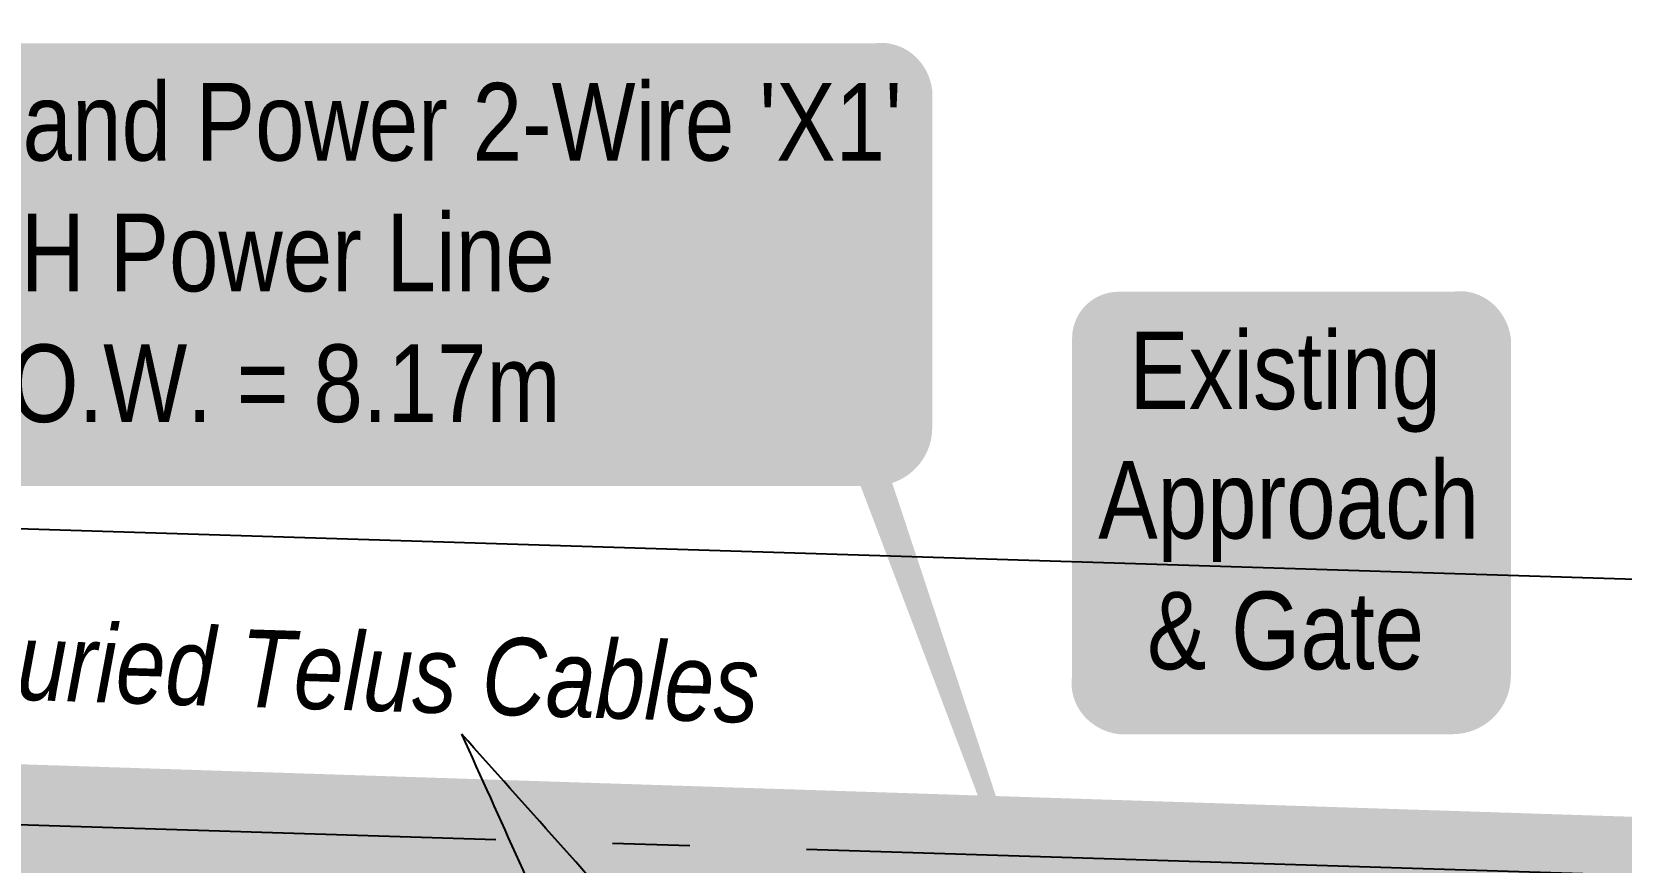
# Model space of a CAD drawing. Extents: x 340272 to 342734, y 6016388 to 6019353.
# Drawn here: x 342161.4 to 342366, y 6018390.8 to 6018497.8 of the extents above; entities that cross this region are included whole.
import ezdxf

# ---------------------------------------------------------------- set-up
doc = ezdxf.new("R2010")
doc.units = 0
doc.header["$LTSCALE"] = 5
doc.linetypes.add('foc-QUARTERLINE', pattern=[33, 25, -3, 2, -3])
for name, color, linetype in [('AS-POWER-T', 104, 'Continuous'), ('AS-ROADS', 254, 'Continuous'), ('AS-TELUS', 224, 'foc-TEL'), ('CG-NOTES', 7, 'Continuous'), ('L-SECQ', 8, 'foc-QUARTERLINE'), ('L-TITLEDB', 4, 'Continuous')]:
    doc.layers.add(name, color=color, linetype=linetype)
doc.styles.add('80', font='ARIALN.TTF', dxfattribs={"height": 10})
doc.styles.add('80CG', font='ARIALN.TTF', dxfattribs={"height": 10})
doc.styles.add('80L', font='ARIALN.TTF', dxfattribs={"height": 10})
doc.styles.add('foc-LtypeFont', font='ARIALN.TTF', dxfattribs={"height": 7.35})
doc.linetypes.add('foc-TEL', pattern='A,2,-1,["T",foc-LtypeFont,S=0.2,R=0,X=-0.425,Y=-0.75],-1.24,8', length=12.24)
doc.dimstyles.new('Compass 5 000', dxfattribs={"dimscale": 5, "dimtxt": 9, "dimasz": 2, "dimexe": 0.2, "dimexo": 0.0625, "dimgap": 0.5, "dimtad": 0, "dimtih": 1, "dimtoh": 1, "dimzin": 0, "dimdsep": 46, "dimtxsty": '80CG', "dimcen": 0.1, "dimse1": 1, "dimse2": 1, "dimclrd": 256, "dimclrt": 256, "dimaunit": 1, "dimadec": 4, "dimazin": 0, "dimtfac": 0.06, "dimtofl": 0, "dimtmove": 0, "dimatfit": 1, "dimfxl": 0.2, "dimtolj": 1, "dimtzin": 0, "dimlwd": -1, "dimarcsym": 0})

# ---------------------------------------------------------------- blocks, each defined once
blk = doc.blocks.new('*U488')
h = blk.add_hatch(color=255)
edge = h.paths.add_edge_path()
edge.add_line((-21.5, -28.5), (21.5, -28.5))
edge.add_arc((21.5, -22.5), 6, 270, 360)
edge.add_line((27.5, -22.5), (27.5, 21))
edge.add_arc((21.5, 21), 6, 0, 90)
edge.add_line((21.5, 27), (-21.5, 27))
edge.add_arc((-21.5, 21), 6, 90, 180)
edge.add_line((-27.5, 21), (-27.5, -22.5))
edge.add_arc((-21.5, -22.5), 6, 180, 270)
at = {"color": 1, "flags": 128}
blk.add_lwpolyline([(-21.5, -28.5, 3, 3, 0), (21.5, -28.5, 3, 3, 0.414214), (27.5, -22.5, 3, 3, 0), (27.5, 21, 3, 0, 0.414214), (21.5, 27, 0, 0, 0), (-21.5, 27, 0, 0, 0.414214), (-27.5, 21, 0, 0, 0), (-27.5, -22.5, 0, 3, 0.414214)], format="xyseb", close=True, dxfattribs=at)
at = {"color": 1, "style": '80'}
blk.add_attdef('ENTER_TEXT_001', (-26.85, -4.92), '', height=10, dxfattribs=at)
blk = doc.blocks.new('*U447')
h = blk.add_hatch(color=255)
edge = h.paths.add_edge_path()
edge.add_line((-81.5, -28.5), (81.5, -28.5))
edge.add_arc((81.5, -22.5), 6, 270, 360)
edge.add_line((87.5, -22.5), (87.5, 21))
edge.add_arc((81.5, 21), 6, 0, 90)
edge.add_line((81.5, 27), (-81.5, 27))
edge.add_arc((-81.5, 21), 6, 90, 180)
edge.add_line((-87.5, 21), (-87.5, -22.5))
edge.add_arc((-81.5, -22.5), 6, 180, 270)
at = {"color": 104, "flags": 128}
blk.add_lwpolyline([(-81.5, -28.5, 3, 3, 0), (81.5, -28.5, 3, 3, 0.414214), (87.5, -22.5, 3, 3, 0), (87.5, 21, 3, 0, 0.414214), (81.5, 27, 0, 0, 0), (-81.5, 27, 0, 0, 0.414214), (-87.5, 21, 0, 0, 0), (-87.5, -22.5, 0, 3, 0.414214)], format="xyseb", close=True, dxfattribs=at)
at = {"color": 104, "style": '80'}
blk.add_attdef('ENTER_TEXT_001', (-26.85, -4.92), '', height=10, dxfattribs=at)

msp = doc.modelspace()

# ---------------------------------------------------------------- linework, layer by layer
at = {"layer": 'AS-POWER-T', "flags": 128}
msp.add_lwpolyline([(342301.606, 6018350.697, 0, 3.999, 0), (342269.814, 6018440.367, 2, 2, 0)], format="xyseb", dxfattribs=at)
at = {"layer": 'AS-ROADS', "const_width": 19.996, "flags": 128}
msp.add_lwpolyline([(341572.758, 6018412.579), (342509.105, 6018382.058)], dxfattribs=at)
at = {"layer": 'L-SECQ', "flags": 128}
msp.add_lwpolyline([(342386.045, 6018388.558), (341572.803, 6018414.023)], dxfattribs=at)
at = {"layer": 'L-TITLEDB'}
msp.add_line((342387.324, 6018426.632), (341573.996, 6018452.1), dxfattribs=at)

# ---------------------------------------------------------------- block references
at = {"layer": 'AS-POWER-T'}
ref = msp.add_blockref('*U447', (342188.323, 6018469.291, 3470.164), dxfattribs=dict(at, xscale=0.99980714, yscale=0.99980714, zscale=0.99980714))
ref.add_attrib('ENTER_TEXT_001', "North Parkland Power 2-Wire 'X1'", (342102.92, 6018481.198, 3470.164), dxfattribs={"layer": '0', "color": 104, "height": 9.99807, "style": '80'})
ref.add_attrib('ENTER_TEXT_002', 'O/H Power Line', (342147.86, 6018464.357, 3470.164), dxfattribs={"layer": '0', "color": 104, "height": 9.99807, "style": '80'})
ref.add_attrib('ENTER_TEXT_003', 'H.O.W. = 8.17m', (342147.032, 6018447.516, 3470.164), dxfattribs={"layer": '0', "color": 104, "height": 9.99807, "style": '80'})
at = {"layer": 'CG-NOTES'}
ref = msp.add_blockref('*U488', (342322.806, 6018437.312), dxfattribs=dict(at, xscale=0.99980714, yscale=0.99980714, zscale=0.99980714))
ref.add_attrib('ENTER_TEXT_001', 'Existing', (342302.694, 6018449.181), dxfattribs={"layer": '0', "color": 1, "height": 9.9981, "style": '80'})
ref.add_attrib('ENTER_TEXT_002', 'Approach', (342298.687, 6018432.518), dxfattribs={"layer": '0', "color": 1, "height": 9.9981, "style": '80'})
ref.add_attrib('ENTER_TEXT_003', '& Gate', (342304.975, 6018415.677), dxfattribs={"layer": '0', "color": 1, "height": 9.9981, "style": '80'})

# ---------------------------------------------------------------- texts
at = {"layer": 'AS-TELUS', "insert": (342152.06, 6018421.988), "char_height": 9.99807, "attachment_point": 1, "rotation": 358.20488, "style": '80L'}
msp.add_mtext_dynamic_manual_height_columns('{\\fArial Narrow|b0|i1|c0|p34;Buried Telus Cables}', width=103.22415, gutter_width=50, heights=[0], dxfattribs=at)

# ---------------------------------------------------------------- leaders
at = {"layer": 'AS-TELUS', "path_type": 1}
for points in [[(342241.421, 6018379.602), (342216.751, 6018407.311)], [(342231.561, 6018374.469), (342216.751, 6018407.311)]]:
    msp.add_leader(points, dimstyle='Compass 5 000', override={"dimgap": 0.5, "dimtad": 0}, dxfattribs=at)

doc.saveas('drawing.dxf')
